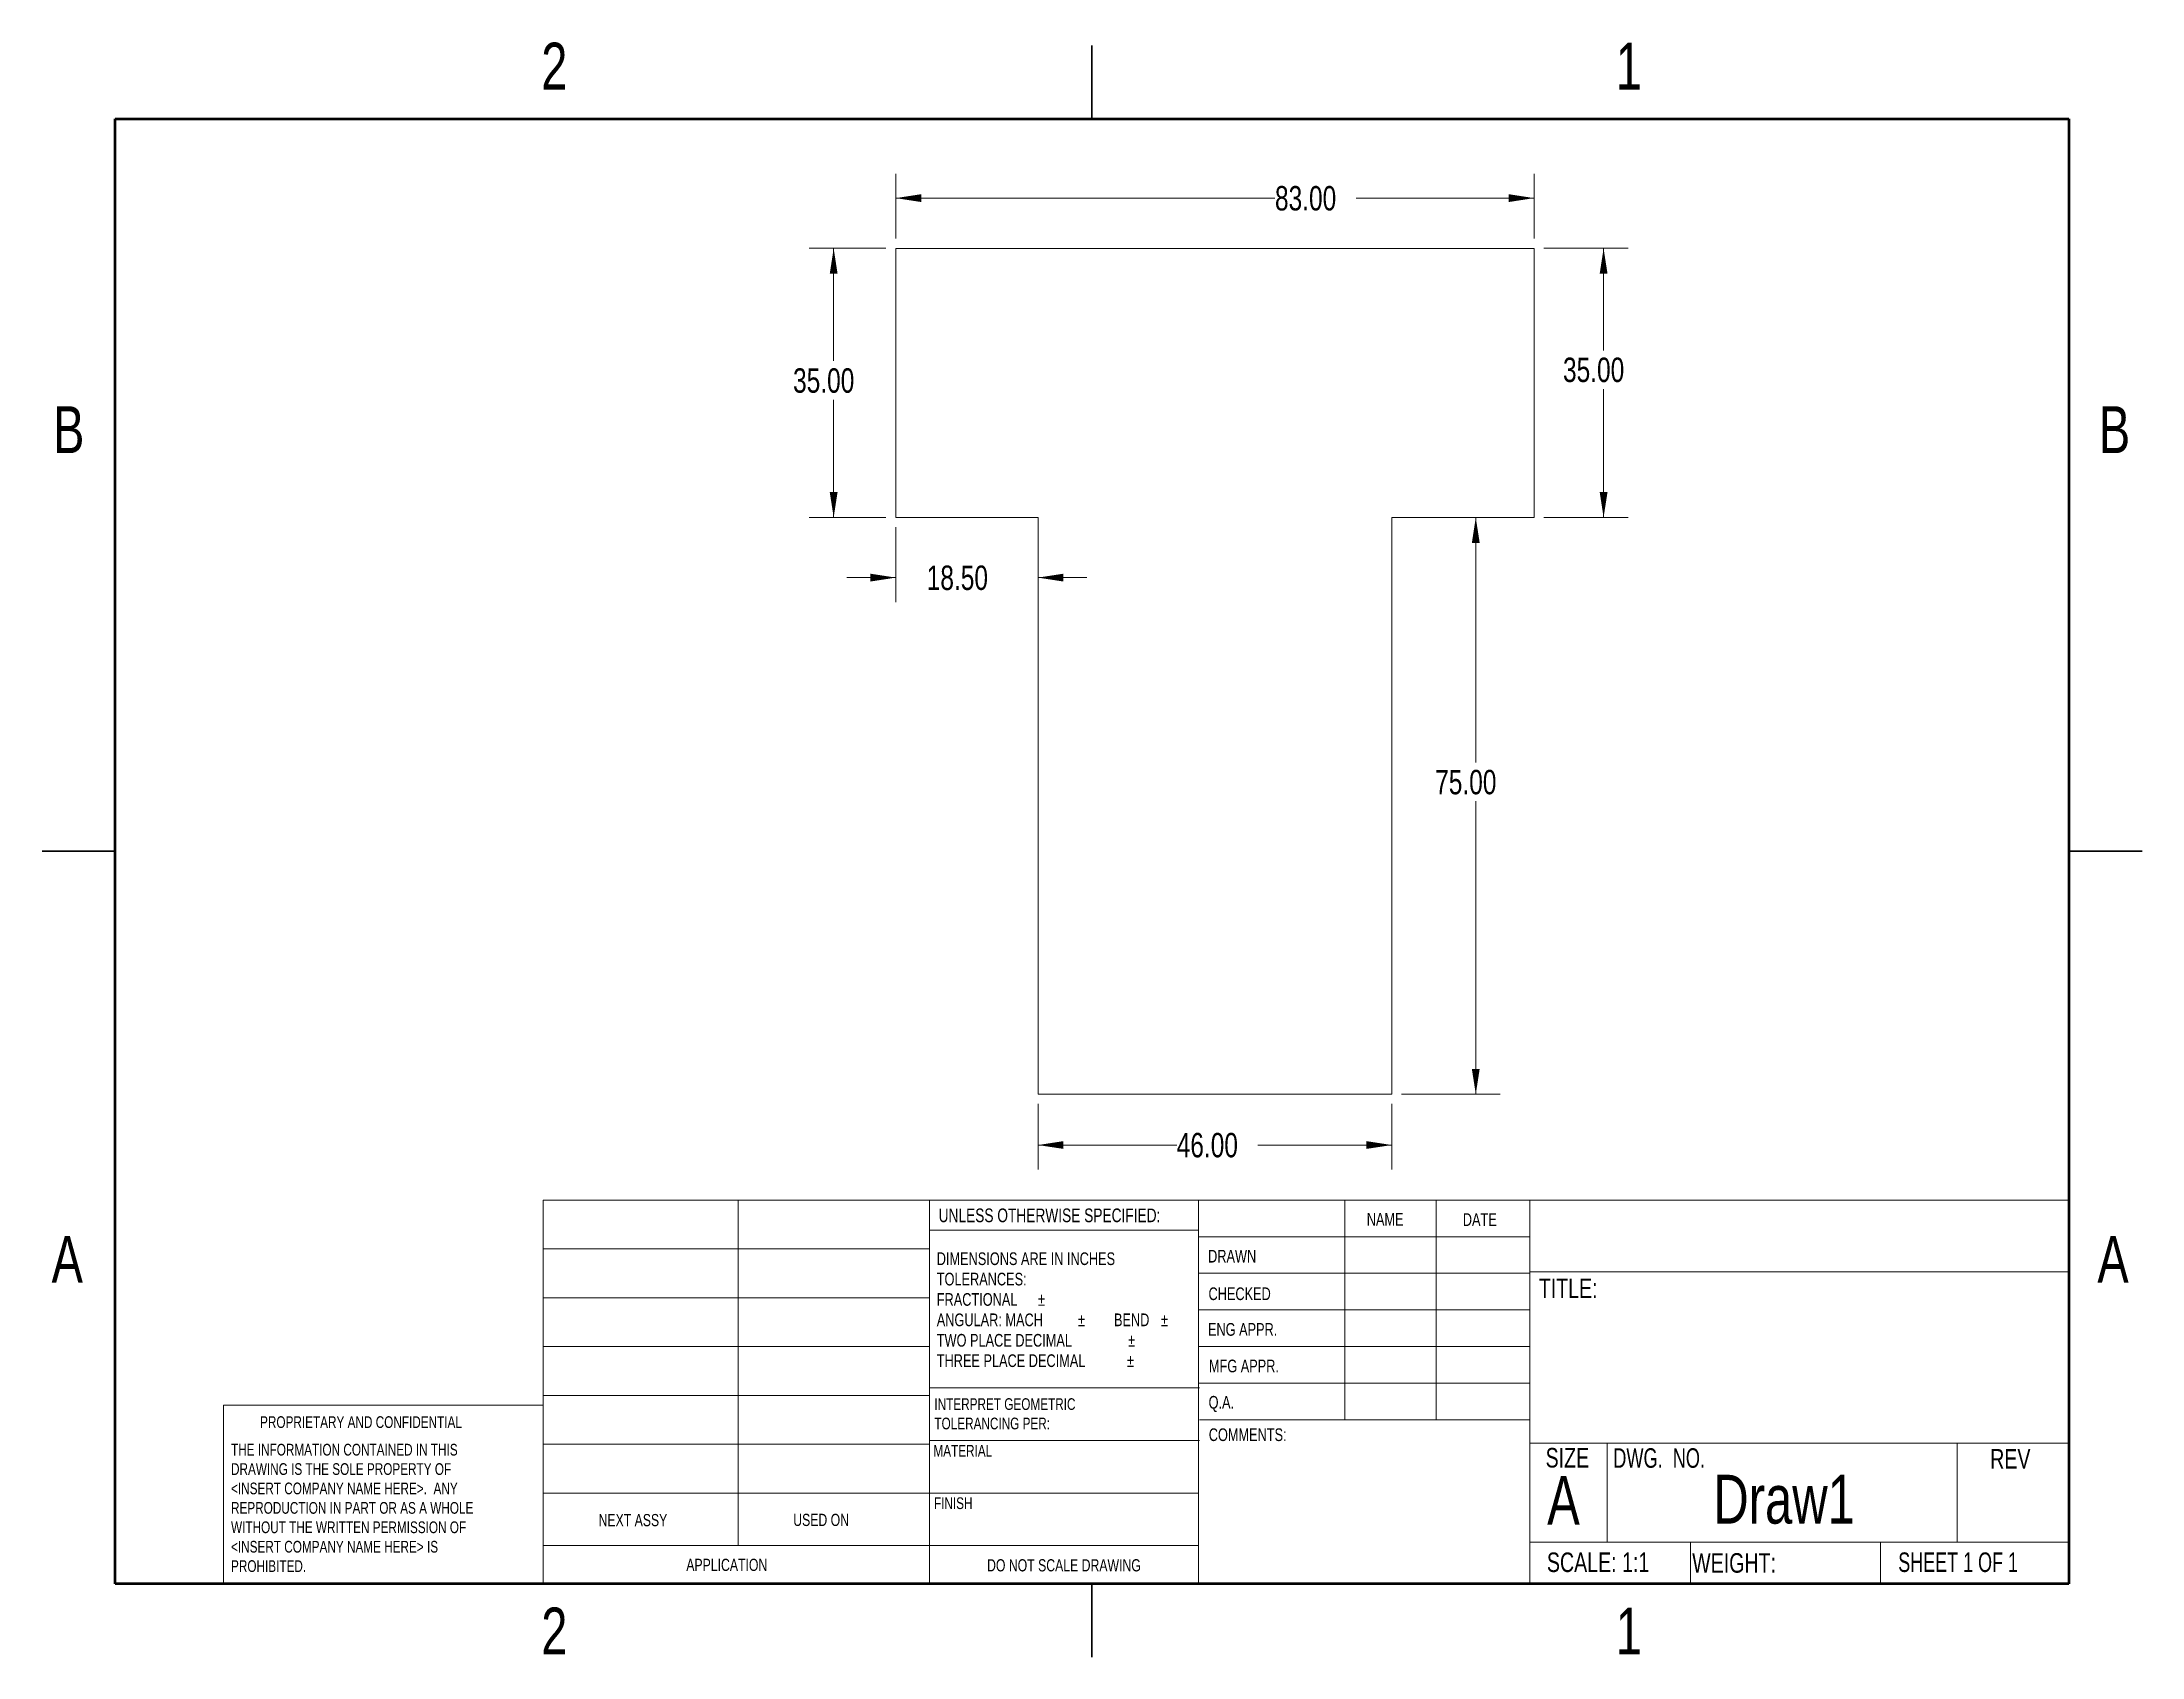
# Paper-space layout 'Sheet1' of a CAD drawing. Header units: millimetres. Extents: x 3 to 276, y 3 to 213.
import ezdxf

# ---------------------------------------------------------------- set-up
doc = ezdxf.new("R2010")
doc.units = ezdxf.units.MM
doc.styles.add('SLDTEXTSTYLE0', font='TXT', dxfattribs={"width": 0.75})
doc.styles.add('SLDTEXTSTYLE1', font='TXT', dxfattribs={"width": 0.6875})
doc.styles.add('SLDTEXTSTYLE2', font='TXT', dxfattribs={"width": 0.694444})
doc.dimstyles.new('SLDDIMSTYLE0', dxfattribs={"dimtxt": 3.175, "dimasz": 3.302, "dimexe": 0, "dimexo": 0.0625, "dimgap": 0.79375, "dimtad": 0, "dimtih": 1, "dimtoh": 1, "dimrnd": 1e-09, "dimzin": 4, "dimdsep": 46, "dimtxsty": 'SLDTEXTSTYLE0', "dimsah": 1, "dimcen": 0.09, "dimadec": 0, "dimazin": 1, "dimtfac": 1, "dimtofl": 0, "dimtmove": 0, "dimatfit": 3, "dimfxl": 0, "dimfrac": 2, "dimtolj": 1, "dimtzin": 12, "dimarcsym": 0})
doc.dimstyles.new('SLDDIMSTYLE1', dxfattribs={"dimtxt": 3.175, "dimasz": 3.302, "dimexe": 0, "dimexo": 0.0625, "dimgap": 0.79375, "dimtad": 0, "dimtih": 1, "dimtoh": 1, "dimrnd": 1e-09, "dimzin": 4, "dimdsep": 46, "dimtxsty": 'SLDTEXTSTYLE0', "dimsah": 1, "dimcen": 0.09, "dimadec": 0, "dimazin": 1, "dimtfac": 1, "dimtmove": 0, "dimatfit": 0, "dimfxl": 0, "dimfrac": 2, "dimtolj": 1, "dimtzin": 12, "dimarcsym": 0})

# ---------------------------------------------------------------- blocks, each defined once
blk = doc.blocks.new('_D')
at = {"color": 7, "linetype": 'Continuous', "lineweight": 18}
for p, q in [((114.18, 187.63), (114.18, 196.06)), ((197.18, 187.63), (197.18, 196.06)), ((114.18, 192.89), (163.49, 192.89)), ((197.18, 192.89), (174.04, 192.89))]:
    blk.add_line(p, q, dxfattribs=at)
for points in [[(114.18, 192.89), (117.49, 192.38), (117.49, 193.4)], [(197.18, 192.89), (193.88, 193.4), (193.88, 192.38)]]:
    blk.add_solid(points, dxfattribs=at)
at = {"color": 7, "linetype": 'Continuous', "lineweight": 18, "insert": (163.49, 194.46), "char_height": 3.175, "attachment_point": 1, "style": 'SLDTEXTSTYLE0'}
blk.add_mtext('83.00', dxfattribs=at)
blk = doc.blocks.new('_D_1')
at = {"color": 7, "linetype": 'Continuous', "lineweight": 18}
for p, q in [((198.45, 186.36), (209.4, 186.36)), ((206.22, 186.36), (206.22, 173.09)), ((206.22, 151.36), (206.22, 168.05)), ((198.45, 151.36), (209.4, 151.36))]:
    blk.add_line(p, q, dxfattribs=at)
for points in [[(206.22, 186.36), (205.71, 183.05), (206.73, 183.05)], [(206.22, 151.36), (206.73, 154.66), (205.71, 154.66)]]:
    blk.add_solid(points, dxfattribs=at)
at = {"color": 7, "linetype": 'Continuous', "lineweight": 18, "insert": (200.94, 172.15), "char_height": 3.175, "attachment_point": 1, "style": 'SLDTEXTSTYLE0'}
blk.add_mtext('35.00', dxfattribs=at)
blk = doc.blocks.new('_D_2')
at = {"color": 7, "linetype": 'Continuous', "lineweight": 18}
for p, q in [((112.91, 186.36), (102.93, 186.36)), ((106.11, 186.36), (106.11, 171.71)), ((106.11, 151.36), (106.11, 166.67)), ((112.91, 151.36), (102.93, 151.36))]:
    blk.add_line(p, q, dxfattribs=at)
for points in [[(106.11, 186.36), (105.6, 183.05), (106.62, 183.05)], [(106.11, 151.36), (106.62, 154.66), (105.6, 154.66)]]:
    blk.add_solid(points, dxfattribs=at)
at = {"color": 7, "linetype": 'Continuous', "lineweight": 18, "insert": (100.83, 170.76), "char_height": 3.175, "attachment_point": 1, "style": 'SLDTEXTSTYLE0'}
blk.add_mtext('35.00', dxfattribs=at)
blk = doc.blocks.new('_D_3')
at = {"color": 7, "linetype": 'Continuous', "lineweight": 18}
for p, q in [((179.95, 151.36), (192.77, 151.36)), ((189.6, 151.36), (189.6, 119.49)), ((189.6, 76.36), (189.6, 114.45)), ((179.95, 76.36), (192.77, 76.36))]:
    blk.add_line(p, q, dxfattribs=at)
for points in [[(189.6, 151.36), (189.09, 148.05), (190.11, 148.05)], [(189.6, 76.36), (190.11, 79.66), (189.09, 79.66)]]:
    blk.add_solid(points, dxfattribs=at)
at = {"color": 7, "linetype": 'Continuous', "lineweight": 18, "insert": (184.32, 118.54), "char_height": 3.175, "attachment_point": 1, "style": 'SLDTEXTSTYLE0'}
blk.add_mtext('75.00', dxfattribs=at)
blk = doc.blocks.new('_D_4')
at = {"color": 7, "linetype": 'Continuous', "lineweight": 18}
for p, q in [((114.18, 150.09), (114.18, 140.36)), ((132.68, 150.09), (132.68, 140.36)), ((114.18, 143.54), (107.83, 143.54)), ((132.68, 143.54), (139.03, 143.54))]:
    blk.add_line(p, q, dxfattribs=at)
for points in [[(114.18, 143.54), (110.88, 144.05), (110.88, 143.03)], [(132.68, 143.54), (135.99, 143.03), (135.99, 144.05)]]:
    blk.add_solid(points, dxfattribs=at)
at = {"color": 7, "linetype": 'Continuous', "lineweight": 18, "insert": (118.21, 145.11), "char_height": 3.175, "attachment_point": 1, "style": 'SLDTEXTSTYLE0'}
blk.add_mtext('18.50', dxfattribs=at)
blk = doc.blocks.new('_D_5')
at = {"color": 7, "linetype": 'Continuous', "lineweight": 18}
for p, q in [((132.68, 75.09), (132.68, 66.58)), ((178.68, 75.09), (178.68, 66.58)), ((132.68, 69.75), (150.71, 69.75)), ((178.68, 69.75), (161.26, 69.75))]:
    blk.add_line(p, q, dxfattribs=at)
for points in [[(132.68, 69.75), (135.99, 69.25), (135.99, 70.26)], [(178.68, 69.75), (175.38, 70.26), (175.38, 69.25)]]:
    blk.add_solid(points, dxfattribs=at)
at = {"color": 7, "linetype": 'Continuous', "lineweight": 18, "insert": (150.71, 71.33), "char_height": 3.175, "attachment_point": 1, "style": 'SLDTEXTSTYLE0'}
blk.add_mtext('46.00', dxfattribs=at)
blk = doc.blocks.new('SW_NOTE_0')
at = {"color": 0, "linetype": 'Continuous', "lineweight": 0, "char_height": 1.524, "attachment_point": 1, "style": 'SLDTEXTSTYLE0'}
for s, insert in [('INTERPRET GEOMETRIC', (0, 1.96)), ('TOLERANCING PER:', (0, -0.56))]:
    blk.add_mtext(s, dxfattribs=dict(at, insert=insert))
blk = doc.blocks.new('SW_NOTE_1')
at = {"color": 0, "linetype": 'Continuous', "lineweight": 0, "char_height": 1.651, "attachment_point": 1, "style": 'SLDTEXTSTYLE0'}
for s, insert in [('DIMENSIONS ARE IN INCHES', (0, 2.13)), ('TOLERANCES:', (0, -0.52)), ('FRACTIONAL', (0, -3.17)), ('%%p', (13.15, -3.17)), ('ANGULAR: MACH', (0, -5.82)), ('%%p', (18.37, -5.82)), ('BEND', (23.04, -5.82)), ('%%p', (29.16, -5.82)), ('TWO PLACE DECIMAL', (0, -8.48)), ('%%p', (24.88, -8.48)), ('THREE PLACE DECIMAL', (0, -11.13)), ('%%p', (24.73, -11.13))]:
    blk.add_mtext(s, dxfattribs=dict(at, insert=insert))
blk = doc.blocks.new('SW_NOTE_2')
at = {"color": 0, "linetype": 'Continuous', "lineweight": 0, "char_height": 1.524, "attachment_point": 1, "style": 'SLDTEXTSTYLE0'}
for s, insert in [('THE INFORMATION CONTAINED IN THIS', (0, 1.96)), ('DRAWING IS THE SOLE PROPERTY OF', (0, -0.56)), ('<INSERT COMPANY NAME HERE>.  ANY', (0, -3.08)), ('WITHOUT THE WRITTEN PERMISSION OF', (0, -8.13)), ('REPRODUCTION IN PART OR AS A WHOLE', (0, -5.61)), ('<INSERT COMPANY NAME HERE> IS', (0, -10.66)), ('PROHIBITED.', (0, -13.18))]:
    blk.add_mtext(s, dxfattribs=dict(at, insert=insert))

psp = doc.layouts.new('Sheet1')

# ---------------------------------------------------------------- linework, layer by layer
at = {"color": 7, "linetype": 'Continuous', "lineweight": 25}
for p, q in [((139.7, 212.725), (139.7, 203.2)), ((139.7, 203.2), (139.7, 212.725)), ((3.175, 107.95), (12.7, 107.95)), ((12.7, 107.95), (3.175, 107.95)), ((276.225, 107.95), (266.7, 107.95)), ((266.7, 107.95), (276.225, 107.95)), ((139.7, 3.175), (139.7, 12.7)), ((139.7, 12.7), (139.7, 3.175))]:
    psp.add_line(p, q, dxfattribs=at)
at = {"color": 7, "linetype": 'Continuous', "lineweight": 50}
for p, q in [((12.7, 12.7), (12.7, 203.2)), ((12.7, 203.2), (266.7, 203.2)), ((266.7, 203.2), (266.7, 12.7)), ((266.7, 12.7), (12.7, 12.7))]:
    psp.add_line(p, q, dxfattribs=at)
at = {"color": 7, "linetype": 'Continuous', "lineweight": 18}
for p, q in [((114.184, 186.356), (197.184, 186.356)), ((114.184, 151.356), (114.184, 186.356)), ((197.184, 186.356), (197.184, 151.356)), ((132.684, 151.356), (114.184, 151.356)), ((132.684, 76.356), (132.684, 151.356)), ((197.184, 151.356), (178.684, 151.356)), ((178.684, 151.356), (178.684, 76.356)), ((178.684, 76.356), (132.684, 76.356)), ((68.354, 62.594), (266.7, 62.594)), ((68.354, 12.7), (68.354, 62.594)), ((93.703, 62.594), (93.703, 17.685)), ((118.574, 12.7), (118.574, 62.594)), ((153.548, 62.594), (153.548, 12.7)), ((172.56, 62.594), (172.56, 34.019)), ((184.461, 62.594), (184.461, 34.019)), ((196.629, 62.594), (196.629, 12.7)), ((153.548, 58.674), (118.574, 58.674)), ((153.548, 57.832), (196.629, 57.832)), ((68.354, 56.244), (118.574, 56.244)), ((153.548, 53.069), (196.629, 53.069)), ((196.629, 53.269), (266.7, 53.269)), ((68.354, 49.894), (118.574, 49.894)), ((153.548, 48.307), (196.629, 48.307)), ((68.354, 43.544), (118.574, 43.544)), ((196.629, 43.544), (153.548, 43.544)), ((196.629, 38.782), (153.548, 38.782)), ((26.769, 12.7), (26.769, 35.924)), ((68.354, 35.924), (26.769, 35.924)), ((68.354, 37.194), (118.574, 37.194)), ((118.574, 38.195), (153.663, 38.195)), ((196.629, 34.019), (153.663, 34.019)), ((68.354, 30.844), (118.574, 30.844)), ((118.574, 31.337), (153.663, 31.337)), ((196.629, 30.985), (266.7, 30.985)), ((206.675, 30.985), (206.675, 18.107)), ((252.173, 30.985), (252.173, 18.107)), ((68.354, 24.494), (118.574, 24.494)), ((118.574, 24.479), (153.548, 24.479)), ((68.354, 17.685), (153.548, 17.685)), ((196.629, 18.107), (266.7, 18.107)), ((217.536, 18.107), (217.536, 12.7)), ((242.223, 18.107), (242.223, 12.7))]:
    psp.add_line(p, q, dxfattribs=at)

# ---------------------------------------------------------------- block references
at = {"color": 7, "linetype": 'Continuous', "lineweight": 0}
for name, p in [('SW_NOTE_1', (119.517, 53.666)), ('SW_NOTE_0', (119.209, 34.864)), ('SW_NOTE_2', (27.754, 28.938))]:
    psp.add_blockref(name, p, dxfattribs=at)

# ---------------------------------------------------------------- texts
for s, insert, char_height, attachment_point, style in [('2', (69.789, 213.102), 6.096, 2, 'SLDTEXTSTYLE0'), ('1', (209.489, 213.102), 6.096, 2, 'SLDTEXTSTYLE0'), ('B', (6.653, 165.827), 6.096, 2, 'SLDTEXTSTYLE0'), ('B', (272.653, 165.827), 6.096, 2, 'SLDTEXTSTYLE0'), ('UNLESS OTHERWISE SPECIFIED:', (119.758, 61.499), 1.778, 1, 'SLDTEXTSTYLE0'), ('NAME', (175.424, 60.923), 1.651, 1, 'SLDTEXTSTYLE0'), ('DATE', (187.915, 60.879), 1.651, 1, 'SLDTEXTSTYLE0'), ('A', (6.457, 57.931), 6.096, 2, 'SLDTEXTSTYLE0'), ('A', (272.457, 57.931), 6.096, 2, 'SLDTEXTSTYLE0'), ('DRAWN', (154.797, 56.123), 1.651, 1, 'SLDTEXTSTYLE0'), ('TITLE:', (197.793, 52.393), 2.54, 1, 'SLDTEXTSTYLE0'), ('CHECKED', (154.851, 51.237), 1.651, 1, 'SLDTEXTSTYLE0'), ('ENG APPR.', (154.777, 46.601), 1.651, 1, 'SLDTEXTSTYLE0'), ('MFG APPR.', (154.903, 41.845), 1.651, 1, 'SLDTEXTSTYLE0'), ('Q.A.', (154.862, 37.123), 1.651, 1, 'SLDTEXTSTYLE0'), ('PROPRIETARY AND CONFIDENTIAL', (31.53, 34.483), 1.524, 1, 'SLDTEXTSTYLE0'), ('COMMENTS:', (154.884, 32.909), 1.651, 1, 'SLDTEXTSTYLE0'), ('MATERIAL', (119.08, 30.753), 1.524, 1, 'SLDTEXTSTYLE0'), ('SIZE', (198.68, 30.358), 2.54, 1, 'SLDTEXTSTYLE0'), ('DWG.  NO.', (207.481, 30.323), 2.54, 1, 'SLDTEXTSTYLE2'), ('REV', (256.485, 30.223), 2.54, 1, 'SLDTEXTSTYLE0'), ('A', (198.88, 26.724), 6.35, 1, 'SLDTEXTSTYLE0'), ('Draw1', (229.688, 26.873), 6.35, 2, 'SLDTEXTSTYLE0'), ('FINISH', (119.15, 23.938), 1.524, 1, 'SLDTEXTSTYLE0'), ('NEXT ASSY', (75.542, 21.771), 1.5875, 1, 'SLDTEXTSTYLE0'), ('USED ON', (100.854, 21.798), 1.5875, 1, 'SLDTEXTSTYLE0'), ('SCALE: 1:1', (198.849, 16.765), 2.54, 1, 'SLDTEXTSTYLE0'), ('WEIGHT:', (217.74, 16.678), 2.54, 1, 'SLDTEXTSTYLE0'), ('SHEET 1 OF 1', (244.531, 16.773), 2.54, 1, 'SLDTEXTSTYLE1'), ('APPLICATION', (86.95, 15.95), 1.5875, 1, 'SLDTEXTSTYLE0'), ('DO NOT SCALE DRAWING', (136.054, 15.895), 1.5875, 2, 'SLDTEXTSTYLE0'), ('2', (69.789, 9.602), 6.096, 2, 'SLDTEXTSTYLE0'), ('1', (209.489, 9.602), 6.096, 2, 'SLDTEXTSTYLE0')]:
    psp.add_mtext(s, dxfattribs=dict(at, insert=insert, char_height=char_height, attachment_point=attachment_point, style=style))

# ---------------------------------------------------------------- dimensions: what is measured, and where the dimension line sits
at = {"color": 7, "linetype": 'Continuous', "lineweight": 18}
for base, p1, p2, dimstyle, picture, middle in [((197.184, 192.889), (114.184, 186.356), (197.184, 186.356), 'SLDDIMSTYLE0', '_D', (168.764, 192.889)), ((114.184, 143.537), (132.684, 151.356), (114.184, 151.356), 'SLDDIMSTYLE1', '_D_4', (123.486, 143.537)), ((132.684, 69.754), (178.684, 76.356), (132.684, 76.356), 'SLDDIMSTYLE0', '_D_5', (155.984, 69.754))]:
    dim = psp.add_linear_dim(base=base, p1=p1, p2=p2, dimstyle=dimstyle, dxfattribs=at)
    dim.commit()
    dim.dimension.update_dxf_attribs({"geometry": picture, "text_midpoint": middle, "dimtype": 160})
for base, p1, p2, picture, middle in [((106.11, 186.356), (114.184, 151.356), (114.184, 186.356), '_D_2', (106.11, 169.19)), ((206.22, 151.356), (197.184, 186.356), (197.184, 151.356), '_D_1', (206.22, 170.573)), ((189.599, 76.356), (178.684, 151.356), (178.684, 76.356), '_D_3', (189.599, 116.971))]:
    dim = psp.add_linear_dim(base=base, p1=p1, p2=p2, angle=90, dimstyle='SLDDIMSTYLE0', dxfattribs=at)
    dim.commit()
    dim.dimension.update_dxf_attribs({"geometry": picture, "text_midpoint": middle, "dimtype": 160})

doc.saveas('drawing.dxf')
